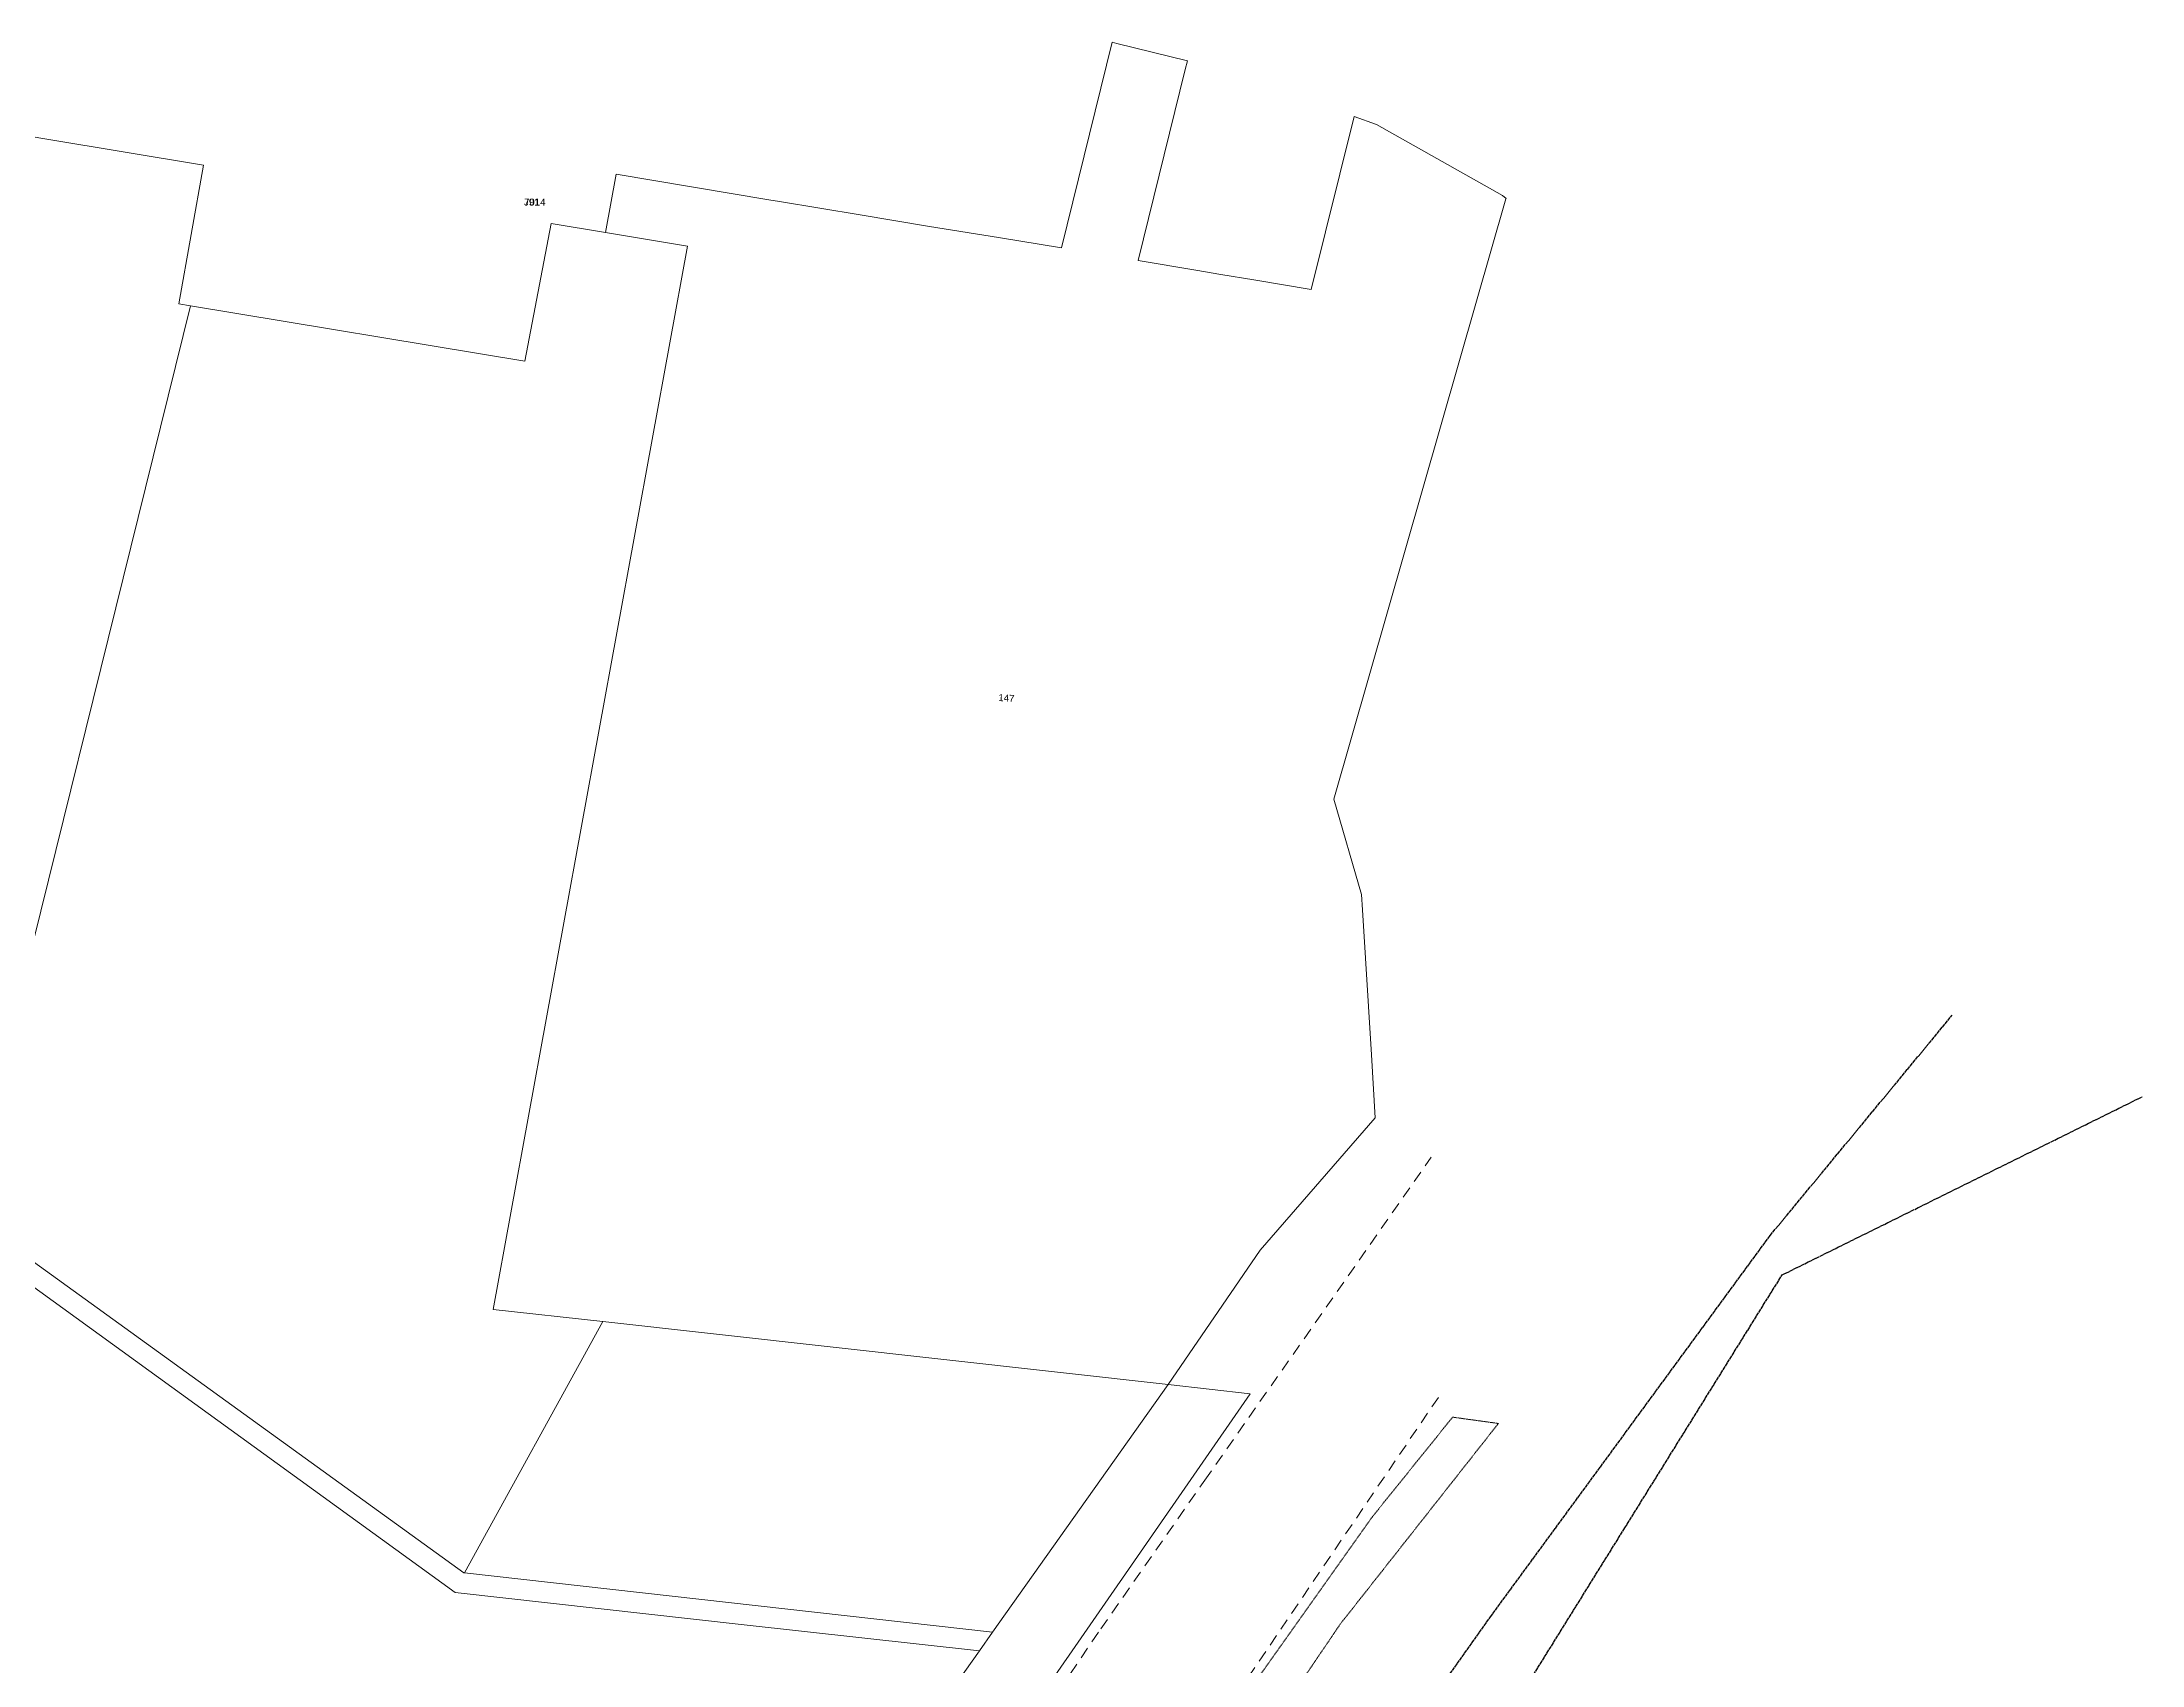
# Model space of a CAD drawing. Header units: metres. Extents: x 302407 to 305113, y 6184433 to 6187336.
# Drawn here: x 303421 to 303968, y 6186765 to 6187187 of the extents above; entities that cross this region are included whole.
import ezdxf

# ---------------------------------------------------------------- set-up
doc = ezdxf.new("R2010")
doc.units = ezdxf.units.M
for name, pattern in [('Cable Exist OH', [1, 1, 0]), ('Dash', [5, 3, -2]), ('HIDDEN', [0.375, 0.25, -0.125]), ('HIDDEN2', [0.1875, 0.125, -0.0625])]:
    doc.linetypes.add(name, pattern=pattern)
for name, color, linetype, lineweight in [('Cadastre Developer_SP_EXT', 9, 'Continuous', 5), ('Cadastre Land Parcels_SP_EXT', 7, 'Continuous', 5), ('Cadastre Other Property_SP_EXT', 9, 'HIDDEN', 5)]:
    doc.layers.add(name, color=color, linetype=linetype, lineweight=lineweight)
doc.layers.add('Mains_TR_EXT', color=7, linetype='Continuous')
doc.styles.get("Standard").update_dxf_attribs({"font": 'arial.ttf'})

msp = doc.modelspace()

# ---------------------------------------------------------------- linework, layer by layer
at = {"layer": 'Cadastre Developer_SP_EXT', "linetype": 'Dash'}
for points in [[(303539.45, 6186542.05), (303578.53, 6186602.76), (303615.29, 6186655.01), (303696.49, 6186774.05), (303723.57, 6186812.73), (303782.5, 6186896.83)], [(303586.55, 6186543.69), (303667.54, 6186665), (303723.67, 6186744.98), (303785.47, 6186835.95)]]:
    msp.add_lwpolyline(points, dxfattribs=at)
at = {"layer": 'Cadastre Land Parcels_SP_EXT', "linetype": 'Continuous'}
for points in [[(303320.25, 6186942.15), (303401.03, 6186882.27), (303459.49, 6187118.53), (303456.49, 6187119.05), (303462.9, 6187155.09), (303422.07, 6187161.93), (303404.1, 6187164.94), (303407.7, 6187180.35), (303380.46, 6187185.07), (303371.33, 6187171.13), (303347.94, 6187115.32), (303345.36, 6187105.19), (303353.96, 6187012.31), (303353.15, 6186993.88), (303343.49, 6186975.17), (303320.25, 6186942.15)], [(303718.45, 6187180.05), (303719.01, 6187182.26), (303700.61, 6187186.8), (303699.44, 6187187.19), (303686.26, 6187133.57), (303669.87, 6187136.27), (303651.87, 6187139.2), (303633.85, 6187142.17), (303612.87, 6187145.66), (303610.03, 6187146.1), (303570.29, 6187152.81), (303567.54, 6187137.57), (303588.87, 6187134.08), (303538.32, 6186857.21), (303566.8, 6186854.05), (303713.97, 6186837.65), (303738, 6186872.64), (303767.94, 6186907.12), (303766.93, 6186923.49), (303764.6, 6186961.21), (303764.35, 6186965.21), (303757.12, 6186990.08), (303794.32, 6187119.69), (303801.96, 6187146.33), (303802.03, 6187146.43), (303801.09, 6187147.24), (303768.25, 6187165.72), (303762.4, 6187167.82), (303751.25, 6187122.78), (303736.3, 6187125.27), (303727.71, 6187126.7), (303721.23, 6187127.78), (303706.16, 6187130.29), (303718.45, 6187180.05)], [(303530.79, 6186788.61), (303566.8, 6186854.05), (303538.32, 6186857.21), (303588.87, 6187134.08), (303567.54, 6187137.57), (303553.4, 6187139.91), (303546.54, 6187104.11), (303459.49, 6187118.53), (303401.03, 6186882.27), (303530.64, 6186788.62), (303530.79, 6186788.61)], [(303713.97, 6186837.65), (303566.8, 6186854.05), (303530.8, 6186788.61), (303668.28, 6186773.15), (303713.97, 6186837.65)], [(303735.32, 6186835.27), (303713.97, 6186837.65), (303668.28, 6186773.15), (303664.88, 6186768.28), (303646.27, 6186741.99), (303566.77, 6186694.67), (303635.76, 6186686.71), (303680.63, 6186756.19), (303735.32, 6186835.27)]]:
    msp.add_lwpolyline(points, close=True, dxfattribs=at)
msp.add_lwpolyline([(303378.46, 6186716.65), (303566.77, 6186694.67), (303646.27, 6186741.99), (303664.88, 6186768.28), (303603.64, 6186775.12), (303528.42, 6186783.52), (303315.52, 6186937.77)], dxfattribs=at)
at = {"layer": 'Cadastre Other Property_SP_EXT', "linetype": 'HIDDEN2'}
msp.add_lwpolyline([(303799.98, 6186827.52), (303788.07, 6186829.16), (303767.09, 6186803.13), (303680.68, 6186681.27), (303568.47, 6186517.62), (303516.3, 6186429.16), (303484.05, 6186354.58), (303481, 6186347.51), (303466.22, 6186290.49), (303480.33, 6186288.81), (303493.71, 6186341.64), (303527.72, 6186422.35), (303578.66, 6186509.85), (303758.83, 6186775.3), (303799.98, 6186827.52)], close=True, dxfattribs=at)
at = {"layer": 'Mains_TR_EXT', "linetype": 'Cable Exist OH'}
for points in [[(303472.08, 6186221.78), (303503.08, 6186294.31), (303535.29, 6186366.72), (303583.89, 6186477.06), (303667.89, 6186594.2), (303731.42, 6186683.31), (303797.9, 6186777.15), (303870.74, 6186876.47), (303918.11, 6186933.78)], [(303479.59, 6186220.45), (303522.21, 6186303.27), (303559.03, 6186361.15), (303646.37, 6186500.79), (303700.26, 6186585.94), (303759.74, 6186672.88), (303807.96, 6186760.22), (303873.85, 6186866.19), (303967.54, 6186912.56)]]:
    msp.add_lwpolyline(points, dxfattribs=at)

# ---------------------------------------------------------------- texts
at = {"layer": 'Cadastre Land Parcels_SP_EXT'}
msp.add_text('147', height=1.8, rotation=356.2875, dxfattribs=at).set_placement((303669.75, 6187015.63))
at = {"layer": 'Mains_TR_EXT'}
for s in ['J91', '7014']:
    msp.add_text(s, height=1.8, dxfattribs=at).set_placement((303546.32, 6187144.62))

doc.saveas('drawing.dxf')
